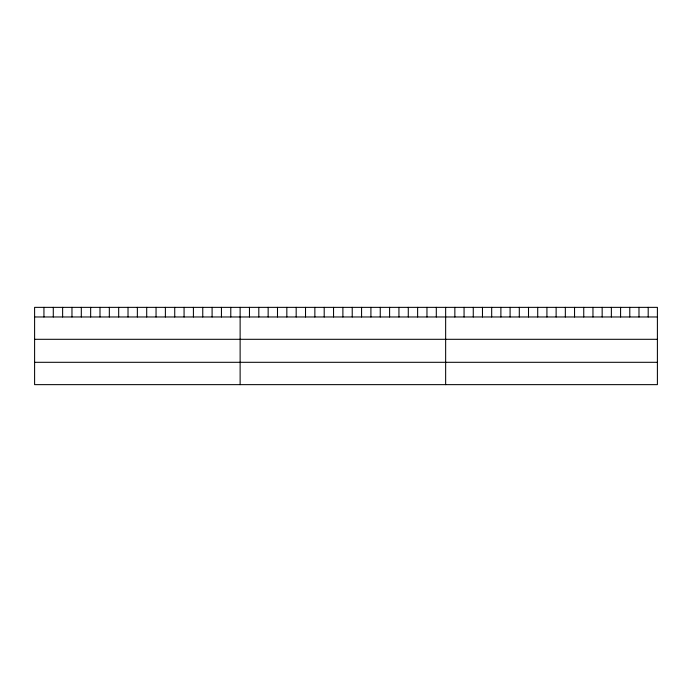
<?xml version="1.0" encoding="UTF-8"?>
<svg xmlns="http://www.w3.org/2000/svg" width="692" height="692" viewBox="0 0 692 692"><rect width="100%" height="100%" fill="white"/><g stroke="black" fill="none" stroke-linecap="round" stroke-linejoin="round"><path stroke-width="1.04" d="M657.4 316.971L657.4 384.64L34.6 384.64L34.6 307.36L657.4 307.36L657.4 316.971L34.6 316.971M34.6 339.305L657.4 339.305M34.6 362.305L657.4 362.305M648.196 307.36L648.196 316.971M638.984 307.36L638.984 316.971M629.781 307.36L629.781 316.971M620.577 307.36L620.577 316.971M611.365 307.36L611.365 316.971M602.161 307.36L602.161 316.971M592.957 307.36L592.957 316.971M583.745 307.36L583.745 316.971M574.542 307.36L574.542 316.971M565.338 307.36L565.338 316.971M556.126 307.36L556.126 316.971M546.922 307.36L546.922 316.971M537.71 307.36L537.71 316.971M528.506 307.36L528.506 316.971M519.303 307.36L519.303 316.971M510.091 307.36L510.091 316.971M500.887 307.36L500.887 316.971M491.683 307.36L491.683 316.971M482.471 307.36L482.471 316.971M473.267 307.36L473.267 316.971M464.064 307.36L464.064 316.971M454.852 307.36L454.852 316.971M445.648 307.36L445.648 384.64M436.306 307.36L436.306 316.971M426.964 307.36L426.964 316.971M417.622 307.36L417.622 316.971M408.28 307.36L408.28 316.971M398.938 307.36L398.938 316.971M389.596 307.36L389.596 316.971M380.254 307.36L380.254 316.971M370.912 307.36L370.912 316.971M361.57 307.36L361.57 316.971M352.228 307.36L352.228 316.971M342.886 307.36L342.886 316.971M333.544 307.36L333.544 316.971M324.202 307.36L324.202 316.971M314.86 307.36L314.86 316.971M305.518 307.36L305.518 316.971M296.176 307.36L296.176 316.971M286.834 307.36L286.834 316.971M277.492 307.36L277.492 316.971M268.15 307.36L268.15 316.971M258.808 307.36L258.808 316.971M249.466 307.36L249.466 316.971M240.124 307.36L240.124 384.64M230.782 307.36L230.782 316.971M221.44 307.36L221.44 316.971M212.098 307.36L212.098 316.971M202.756 307.36L202.756 316.971M193.414 307.36L193.414 316.971M184.072 307.36L184.072 316.971M174.73 307.36L174.73 316.971M165.388 307.36L165.388 316.971M156.046 307.36L156.046 316.971M146.704 307.36L146.704 316.971M137.362 307.36L137.362 316.971M128.02 307.36L128.02 316.971M118.678 307.36L118.678 316.971M109.336 307.36L109.336 316.971M99.994 307.36L99.994 316.971M90.652 307.36L90.652 316.971M81.31 307.36L81.31 316.971M71.968 307.36L71.968 316.971M62.626 307.36L62.626 316.971M53.284 307.36L53.284 316.971M43.942 307.36L43.942 316.971"/></g></svg>
